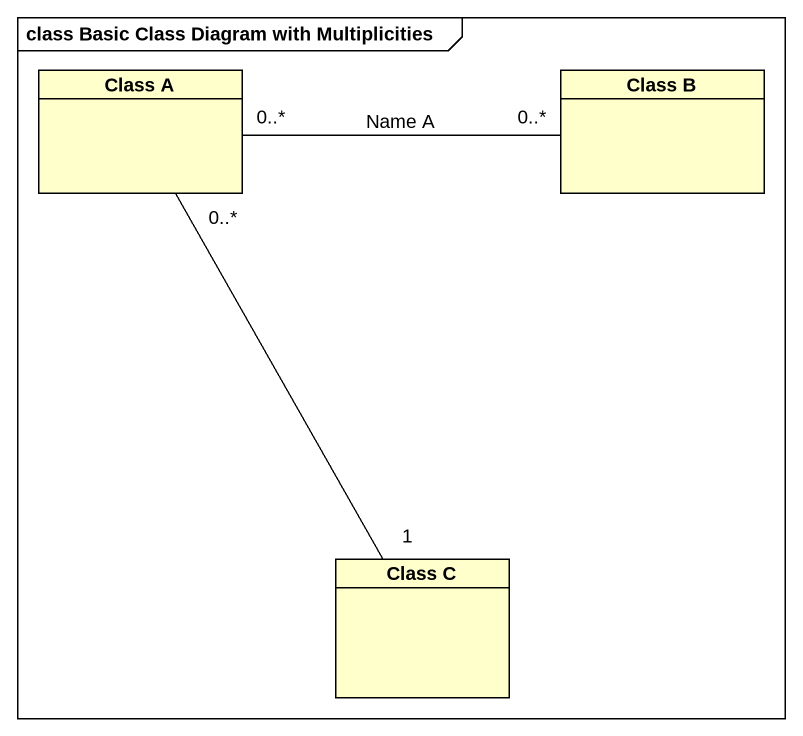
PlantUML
@startuml
mainframe class Basic Class Diagram with Multiplicities
hide circle
hide empty members
class "Class A" as Class_A
class "Class B" as Class_B
class "Class C" as Class_C
Class_A "0..*" -right- "0..*" Class_B : Name A
Class_C "1" -up- "0..*" Class_A
@enduml
